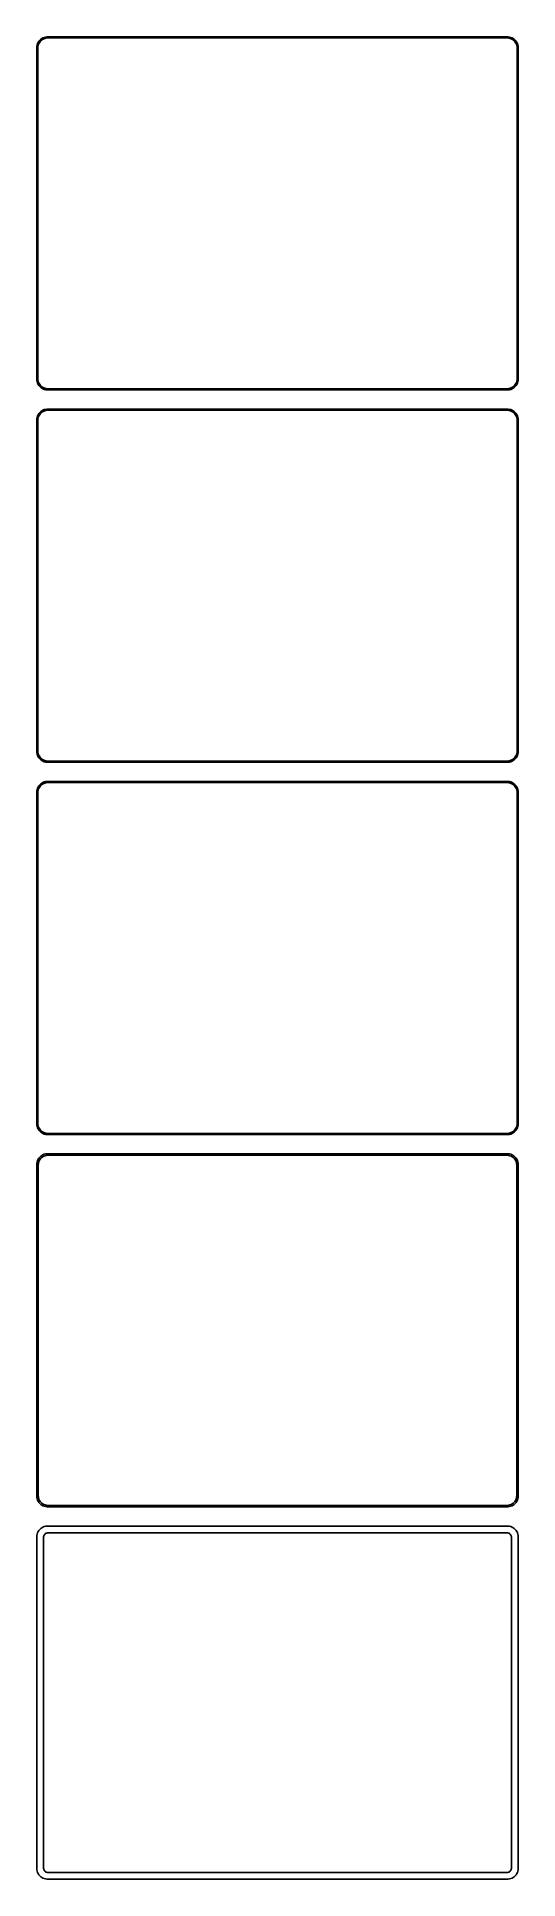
# Model space of a CAD drawing. Header units: metres. Extents: x -112 to 112, y 788 to 1648.
import ezdxf

# ---------------------------------------------------------------- set-up
doc = ezdxf.new("R2010")
doc.units = ezdxf.units.M

msp = doc.modelspace()

# ---------------------------------------------------------------- linework, layer by layer
for p, q in [((-112.343, 1644.74), (-112.461, 1644.13)), ((-112.149, 1645.34), (-112.343, 1644.74)), ((-111.882, 1645.91), (-112.149, 1645.34)), ((-111.545, 1646.44), (-111.882, 1645.91)), ((-111.851, 1644.43), (-111.666, 1645)), ((-111.666, 1645), (-111.412, 1645.54)), ((-111.145, 1646.92), (-111.545, 1646.44)), ((-111.412, 1645.54), (-111.093, 1646.04)), ((-110.687, 1647.35), (-111.145, 1646.92)), ((-111.093, 1646.04), (-110.713, 1646.5)), ((-110.713, 1646.5), (-110.278, 1646.91)), ((-110.179, 1647.72), (-110.687, 1647.35)), ((-110.278, 1646.91), (-109.795, 1647.26)), ((-109.629, 1648.02), (-110.179, 1647.72)), ((-109.795, 1647.26), (-109.272, 1647.55)), ((-109.045, 1648.26), (-109.629, 1648.02)), ((-109.272, 1647.55), (-108.718, 1647.77)), ((-108.437, 1648.41), (-109.045, 1648.26)), ((-108.718, 1647.77), (-108.14, 1647.92)), ((-107.814, 1648.49), (-108.437, 1648.41)), ((-108.14, 1647.92), (-107.548, 1647.99)), ((107.814, 1648.49), (-107.814, 1648.49)), ((-107.548, 1647.99), (107.548, 1647.99)), ((107.548, 1647.99), (108.14, 1647.92)), ((108.437, 1648.41), (107.814, 1648.49)), ((108.14, 1647.92), (108.718, 1647.77)), ((109.045, 1648.26), (108.437, 1648.41)), ((108.718, 1647.77), (109.272, 1647.55)), ((109.629, 1648.02), (109.045, 1648.26)), ((109.272, 1647.55), (109.795, 1647.26)), ((110.179, 1647.72), (109.629, 1648.02)), ((109.795, 1647.26), (110.278, 1646.91)), ((110.687, 1647.35), (110.179, 1647.72)), ((110.278, 1646.91), (110.713, 1646.5)), ((111.145, 1646.92), (110.687, 1647.35)), ((110.713, 1646.5), (111.093, 1646.04)), ((111.093, 1646.04), (111.412, 1645.54)), ((111.545, 1646.44), (111.145, 1646.92)), ((111.412, 1645.54), (111.666, 1645)), ((111.882, 1645.91), (111.545, 1646.44)), ((111.666, 1645), (111.851, 1644.43)), ((112.149, 1645.34), (111.882, 1645.91)), ((112.343, 1644.74), (112.149, 1645.34)), ((112.461, 1644.13), (112.343, 1644.74)), ((-112.461, 1644.13), (-112.5, 1643.5)), ((-112.5, 1643.5), (-112.5, 1488.5)), ((-112, 1643.25), (-111.963, 1643.85)), ((-112, 1488.75), (-112, 1643.25)), ((-111.963, 1643.85), (-111.851, 1644.43)), ((111.851, 1644.43), (111.963, 1643.85)), ((111.963, 1643.85), (112, 1643.25)), ((112, 1643.25), (112, 1488.75)), ((112.5, 1643.5), (112.461, 1644.13)), ((112.5, 1488.5), (112.5, 1643.5)), ((-112.5, 1488.5), (-112.461, 1487.87)), ((-112.461, 1487.87), (-112.343, 1487.26)), ((-112.343, 1487.26), (-112.149, 1486.66)), ((-112.149, 1486.66), (-111.882, 1486.09)), ((-111.963, 1488.15), (-112, 1488.75)), ((-111.851, 1487.57), (-111.963, 1488.15)), ((-111.882, 1486.09), (-111.545, 1485.56)), ((-111.666, 1487), (-111.851, 1487.57)), ((-111.412, 1486.46), (-111.666, 1487)), ((-111.545, 1485.56), (-111.145, 1485.08)), ((-111.093, 1485.96), (-111.412, 1486.46)), ((-111.145, 1485.08), (-110.687, 1484.65)), ((-110.713, 1485.5), (-111.093, 1485.96)), ((-110.278, 1485.09), (-110.713, 1485.5)), ((-110.687, 1484.65), (-110.179, 1484.28)), ((-109.795, 1484.74), (-110.278, 1485.09)), ((-110.179, 1484.28), (-109.629, 1483.98)), ((-109.272, 1484.45), (-109.795, 1484.74)), ((-109.629, 1483.98), (-109.045, 1483.74)), ((-108.718, 1484.23), (-109.272, 1484.45)), ((-109.045, 1483.74), (-108.437, 1483.59)), ((-108.14, 1484.08), (-108.718, 1484.23)), ((-108.437, 1483.59), (-107.814, 1483.51)), ((-107.548, 1484.01), (-108.14, 1484.08)), ((-107.814, 1483.51), (107.814, 1483.51)), ((107.548, 1484.01), (-107.548, 1484.01)), ((108.14, 1484.08), (107.548, 1484.01)), ((107.814, 1483.51), (108.437, 1483.59)), ((108.718, 1484.23), (108.14, 1484.08)), ((108.437, 1483.59), (109.045, 1483.74)), ((109.272, 1484.45), (108.718, 1484.23)), ((109.045, 1483.74), (109.629, 1483.98)), ((109.795, 1484.74), (109.272, 1484.45)), ((109.629, 1483.98), (110.179, 1484.28)), ((110.278, 1485.09), (109.795, 1484.74)), ((110.179, 1484.28), (110.687, 1484.65)), ((110.713, 1485.5), (110.278, 1485.09)), ((110.687, 1484.65), (111.145, 1485.08)), ((111.093, 1485.96), (110.713, 1485.5)), ((111.412, 1486.46), (111.093, 1485.96)), ((111.145, 1485.08), (111.545, 1485.56)), ((111.666, 1487), (111.412, 1486.46)), ((111.545, 1485.56), (111.882, 1486.09)), ((111.851, 1487.57), (111.666, 1487)), ((111.963, 1488.15), (111.851, 1487.57)), ((111.882, 1486.09), (112.149, 1486.66)), ((112, 1488.75), (111.963, 1488.15)), ((112.149, 1486.66), (112.343, 1487.26)), ((112.343, 1487.26), (112.461, 1487.87)), ((112.461, 1487.87), (112.5, 1488.5)), ((-111.545, 1472.44), (-111.882, 1471.91)), ((-111.145, 1472.92), (-111.545, 1472.44)), ((-110.687, 1473.35), (-111.145, 1472.92)), ((-111.093, 1472.04), (-110.713, 1472.5)), ((-110.713, 1472.5), (-110.278, 1472.91)), ((-110.179, 1473.72), (-110.687, 1473.35)), ((-110.278, 1472.91), (-109.795, 1473.26)), ((-109.629, 1474.02), (-110.179, 1473.72)), ((-109.795, 1473.26), (-109.272, 1473.55)), ((-109.045, 1474.26), (-109.629, 1474.02)), ((-109.272, 1473.55), (-108.718, 1473.77)), ((-108.437, 1474.41), (-109.045, 1474.26)), ((-108.718, 1473.77), (-108.14, 1473.92)), ((-107.814, 1474.49), (-108.437, 1474.41)), ((-108.14, 1473.92), (-107.548, 1473.99)), ((107.814, 1474.49), (-107.814, 1474.49)), ((-107.548, 1473.99), (107.548, 1473.99)), ((107.548, 1473.99), (108.14, 1473.92)), ((108.437, 1474.41), (107.814, 1474.49)), ((108.14, 1473.92), (108.718, 1473.77)), ((109.045, 1474.26), (108.437, 1474.41)), ((108.718, 1473.77), (109.272, 1473.55)), ((109.629, 1474.02), (109.045, 1474.26)), ((109.272, 1473.55), (109.795, 1473.26)), ((110.179, 1473.72), (109.629, 1474.02)), ((109.795, 1473.26), (110.278, 1472.91)), ((110.687, 1473.35), (110.179, 1473.72)), ((110.278, 1472.91), (110.713, 1472.5)), ((111.145, 1472.92), (110.687, 1473.35)), ((110.713, 1472.5), (111.093, 1472.04)), ((111.545, 1472.44), (111.145, 1472.92)), ((111.882, 1471.91), (111.545, 1472.44)), ((-112.461, 1470.13), (-112.5, 1469.5)), ((-112.5, 1469.5), (-112.5, 1314.5)), ((-112.343, 1470.74), (-112.461, 1470.13)), ((-112.149, 1471.34), (-112.343, 1470.74)), ((-111.882, 1471.91), (-112.149, 1471.34)), ((-112, 1469.25), (-111.963, 1469.85)), ((-112, 1314.75), (-112, 1469.25)), ((-111.963, 1469.85), (-111.851, 1470.43)), ((-111.851, 1470.43), (-111.666, 1471)), ((-111.666, 1471), (-111.412, 1471.54)), ((-111.412, 1471.54), (-111.093, 1472.04)), ((111.093, 1472.04), (111.412, 1471.54)), ((111.412, 1471.54), (111.666, 1471)), ((111.666, 1471), (111.851, 1470.43)), ((111.851, 1470.43), (111.963, 1469.85)), ((112.149, 1471.34), (111.882, 1471.91)), ((111.963, 1469.85), (112, 1469.25)), ((112, 1469.25), (112, 1314.75)), ((112.343, 1470.74), (112.149, 1471.34)), ((112.461, 1470.13), (112.343, 1470.74)), ((112.5, 1469.5), (112.461, 1470.13)), ((112.5, 1314.5), (112.5, 1469.5)), ((-112.5, 1314.5), (-112.461, 1313.87)), ((-112.461, 1313.87), (-112.343, 1313.26)), ((-112.343, 1313.26), (-112.149, 1312.66)), ((-112.149, 1312.66), (-111.882, 1312.09)), ((-111.963, 1314.15), (-112, 1314.75)), ((-111.851, 1313.57), (-111.963, 1314.15)), ((-111.882, 1312.09), (-111.545, 1311.56)), ((-111.666, 1313), (-111.851, 1313.57)), ((-111.412, 1312.46), (-111.666, 1313)), ((-111.545, 1311.56), (-111.145, 1311.08)), ((-111.093, 1311.96), (-111.412, 1312.46)), ((-111.145, 1311.08), (-110.687, 1310.65)), ((-110.713, 1311.5), (-111.093, 1311.96)), ((-110.278, 1311.09), (-110.713, 1311.5)), ((-110.687, 1310.65), (-110.179, 1310.28)), ((-109.795, 1310.74), (-110.278, 1311.09)), ((-110.179, 1310.28), (-109.629, 1309.98)), ((-109.272, 1310.45), (-109.795, 1310.74)), ((-109.629, 1309.98), (-109.045, 1309.74)), ((-108.718, 1310.23), (-109.272, 1310.45)), ((-109.045, 1309.74), (-108.437, 1309.59)), ((-108.14, 1310.08), (-108.718, 1310.23)), ((-108.437, 1309.59), (-107.814, 1309.51)), ((-107.548, 1310.01), (-108.14, 1310.08)), ((-107.814, 1309.51), (107.814, 1309.51)), ((107.548, 1310.01), (-107.548, 1310.01)), ((108.14, 1310.08), (107.548, 1310.01)), ((107.814, 1309.51), (108.437, 1309.59)), ((108.718, 1310.23), (108.14, 1310.08)), ((108.437, 1309.59), (109.045, 1309.74)), ((109.272, 1310.45), (108.718, 1310.23)), ((109.045, 1309.74), (109.629, 1309.98)), ((109.795, 1310.74), (109.272, 1310.45)), ((109.629, 1309.98), (110.179, 1310.28)), ((110.278, 1311.09), (109.795, 1310.74)), ((110.179, 1310.28), (110.687, 1310.65)), ((110.713, 1311.5), (110.278, 1311.09)), ((110.687, 1310.65), (111.145, 1311.08)), ((111.093, 1311.96), (110.713, 1311.5)), ((111.412, 1312.46), (111.093, 1311.96)), ((111.145, 1311.08), (111.545, 1311.56)), ((111.666, 1313), (111.412, 1312.46)), ((111.545, 1311.56), (111.882, 1312.09)), ((111.851, 1313.57), (111.666, 1313)), ((111.963, 1314.15), (111.851, 1313.57)), ((111.882, 1312.09), (112.149, 1312.66)), ((112, 1314.75), (111.963, 1314.15)), ((112.149, 1312.66), (112.343, 1313.26)), ((112.343, 1313.26), (112.461, 1313.87)), ((112.461, 1313.87), (112.5, 1314.5)), ((-109.045, 1300.26), (-109.629, 1300.02)), ((-108.437, 1300.41), (-109.045, 1300.26)), ((-107.814, 1300.49), (-108.437, 1300.41)), ((107.814, 1300.49), (-107.814, 1300.49)), ((108.437, 1300.41), (107.814, 1300.49)), ((109.045, 1300.26), (108.437, 1300.41)), ((109.629, 1300.02), (109.045, 1300.26)), ((-112.461, 1296.13), (-112.5, 1295.5)), ((-112.5, 1295.5), (-112.5, 1140.5)), ((-112.343, 1296.74), (-112.461, 1296.13)), ((-112.149, 1297.34), (-112.343, 1296.74)), ((-111.882, 1297.91), (-112.149, 1297.34)), ((-112, 1295.25), (-111.963, 1295.85)), ((-112, 1140.75), (-112, 1295.25)), ((-111.963, 1295.85), (-111.851, 1296.43)), ((-111.545, 1298.44), (-111.882, 1297.91)), ((-111.851, 1296.43), (-111.666, 1297)), ((-111.666, 1297), (-111.412, 1297.54)), ((-111.145, 1298.92), (-111.545, 1298.44)), ((-111.412, 1297.54), (-111.093, 1298.04)), ((-110.687, 1299.35), (-111.145, 1298.92)), ((-111.093, 1298.04), (-110.713, 1298.5)), ((-110.713, 1298.5), (-110.278, 1298.91)), ((-110.179, 1299.72), (-110.687, 1299.35)), ((-110.278, 1298.91), (-109.795, 1299.26)), ((-109.629, 1300.02), (-110.179, 1299.72)), ((-109.795, 1299.26), (-109.272, 1299.55)), ((-109.272, 1299.55), (-108.718, 1299.77)), ((-108.718, 1299.77), (-108.14, 1299.92)), ((-108.14, 1299.92), (-107.548, 1299.99)), ((-107.548, 1299.99), (107.548, 1299.99)), ((107.548, 1299.99), (108.14, 1299.92)), ((108.14, 1299.92), (108.718, 1299.77)), ((108.718, 1299.77), (109.272, 1299.55)), ((109.272, 1299.55), (109.795, 1299.26)), ((110.179, 1299.72), (109.629, 1300.02)), ((109.795, 1299.26), (110.278, 1298.91)), ((110.687, 1299.35), (110.179, 1299.72)), ((110.278, 1298.91), (110.713, 1298.5)), ((111.145, 1298.92), (110.687, 1299.35)), ((110.713, 1298.5), (111.093, 1298.04)), ((111.093, 1298.04), (111.412, 1297.54)), ((111.545, 1298.44), (111.145, 1298.92)), ((111.412, 1297.54), (111.666, 1297)), ((111.882, 1297.91), (111.545, 1298.44)), ((111.666, 1297), (111.851, 1296.43)), ((111.851, 1296.43), (111.963, 1295.85)), ((112.149, 1297.34), (111.882, 1297.91)), ((111.963, 1295.85), (112, 1295.25)), ((112, 1295.25), (112, 1140.75)), ((112.343, 1296.74), (112.149, 1297.34)), ((112.461, 1296.13), (112.343, 1296.74)), ((112.5, 1295.5), (112.461, 1296.13)), ((112.5, 1140.5), (112.5, 1295.5)), ((-112.5, 1140.5), (-112.461, 1139.87)), ((-112.461, 1139.87), (-112.343, 1139.26)), ((-112.343, 1139.26), (-112.149, 1138.66)), ((-112.149, 1138.66), (-111.882, 1138.09)), ((-111.963, 1140.15), (-112, 1140.75)), ((-111.851, 1139.57), (-111.963, 1140.15)), ((-111.882, 1138.09), (-111.545, 1137.56)), ((-111.666, 1139), (-111.851, 1139.57)), ((-111.412, 1138.46), (-111.666, 1139)), ((-111.545, 1137.56), (-111.145, 1137.08)), ((-111.093, 1137.96), (-111.412, 1138.46)), ((-111.145, 1137.08), (-110.687, 1136.65)), ((-110.713, 1137.5), (-111.093, 1137.96)), ((-110.278, 1137.09), (-110.713, 1137.5)), ((-110.687, 1136.65), (-110.179, 1136.28)), ((-109.795, 1136.74), (-110.278, 1137.09)), ((-109.272, 1136.45), (-109.795, 1136.74)), ((109.795, 1136.74), (109.272, 1136.45)), ((110.278, 1137.09), (109.795, 1136.74)), ((110.179, 1136.28), (110.687, 1136.65)), ((110.713, 1137.5), (110.278, 1137.09)), ((110.687, 1136.65), (111.145, 1137.08)), ((111.093, 1137.96), (110.713, 1137.5)), ((111.412, 1138.46), (111.093, 1137.96)), ((111.145, 1137.08), (111.545, 1137.56)), ((111.666, 1139), (111.412, 1138.46)), ((111.545, 1137.56), (111.882, 1138.09)), ((111.851, 1139.57), (111.666, 1139)), ((111.963, 1140.15), (111.851, 1139.57)), ((111.882, 1138.09), (112.149, 1138.66)), ((112, 1140.75), (111.963, 1140.15)), ((112.149, 1138.66), (112.343, 1139.26)), ((112.343, 1139.26), (112.461, 1139.87)), ((112.461, 1139.87), (112.5, 1140.5)), ((-110.179, 1136.28), (-109.629, 1135.98)), ((-109.629, 1135.98), (-109.045, 1135.74)), ((-108.718, 1136.23), (-109.272, 1136.45)), ((-109.045, 1135.74), (-108.437, 1135.59)), ((-108.14, 1136.08), (-108.718, 1136.23)), ((-108.437, 1135.59), (-107.814, 1135.51)), ((-107.548, 1136.01), (-108.14, 1136.08)), ((-107.814, 1135.51), (107.814, 1135.51)), ((107.548, 1136.01), (-107.548, 1136.01)), ((108.14, 1136.08), (107.548, 1136.01)), ((107.814, 1135.51), (108.437, 1135.59)), ((108.718, 1136.23), (108.14, 1136.08)), ((108.437, 1135.59), (109.045, 1135.74)), ((109.272, 1136.45), (108.718, 1136.23)), ((109.045, 1135.74), (109.629, 1135.98)), ((109.629, 1135.98), (110.179, 1136.28)), ((-112.461, 1122.13), (-112.5, 1121.5)), ((-112.5, 1121.5), (-112.5, 966.5)), ((-112.343, 1122.74), (-112.461, 1122.13)), ((-112.149, 1123.34), (-112.343, 1122.74)), ((-111.882, 1123.91), (-112.149, 1123.34)), ((-111.545, 1124.44), (-111.882, 1123.91)), ((-111.828, 1121.25), (-111.792, 1121.82)), ((-111.828, 966.75), (-111.828, 1121.25)), ((-111.792, 1121.82), (-111.685, 1122.39)), ((-111.685, 1122.39), (-111.507, 1122.94)), ((-111.145, 1124.92), (-111.545, 1124.44)), ((-111.507, 1122.94), (-111.262, 1123.46)), ((-111.262, 1123.46), (-110.954, 1123.94)), ((-110.687, 1125.35), (-111.145, 1124.92)), ((-110.954, 1123.94), (-110.588, 1124.38)), ((-110.179, 1125.72), (-110.687, 1125.35)), ((-110.588, 1124.38), (-110.168, 1124.78)), ((-109.629, 1126.02), (-110.179, 1125.72)), ((-110.168, 1124.78), (-109.703, 1125.12)), ((-109.703, 1125.12), (-109.199, 1125.39)), ((-109.045, 1126.26), (-109.629, 1126.02)), ((-109.199, 1125.39), (-108.665, 1125.6)), ((-108.437, 1126.41), (-109.045, 1126.26)), ((-108.665, 1125.6), (-108.108, 1125.75)), ((-107.814, 1126.49), (-108.437, 1126.41)), ((-108.108, 1125.75), (-107.537, 1125.82)), ((107.814, 1126.49), (-107.814, 1126.49)), ((-107.537, 1125.82), (107.537, 1125.82)), ((107.537, 1125.82), (108.108, 1125.75)), ((108.437, 1126.41), (107.814, 1126.49)), ((108.108, 1125.75), (108.665, 1125.6)), ((109.045, 1126.26), (108.437, 1126.41)), ((108.665, 1125.6), (109.199, 1125.39)), ((109.629, 1126.02), (109.045, 1126.26)), ((109.199, 1125.39), (109.703, 1125.12)), ((110.179, 1125.72), (109.629, 1126.02)), ((109.703, 1125.12), (110.168, 1124.78)), ((110.168, 1124.78), (110.588, 1124.38)), ((110.687, 1125.35), (110.179, 1125.72)), ((110.588, 1124.38), (110.954, 1123.94)), ((111.145, 1124.92), (110.687, 1125.35)), ((110.954, 1123.94), (111.262, 1123.46)), ((111.545, 1124.44), (111.145, 1124.92)), ((111.262, 1123.46), (111.507, 1122.94)), ((111.507, 1122.94), (111.685, 1122.39)), ((111.882, 1123.91), (111.545, 1124.44)), ((111.685, 1122.39), (111.792, 1121.82)), ((111.792, 1121.82), (111.828, 1121.25)), ((111.828, 1121.25), (111.828, 966.75)), ((112.149, 1123.34), (111.882, 1123.91)), ((112.343, 1122.74), (112.149, 1123.34)), ((112.461, 1122.13), (112.343, 1122.74)), ((112.5, 1121.5), (112.461, 1122.13)), ((112.5, 966.5), (112.5, 1121.5)), ((-112.5, 966.5), (-112.461, 965.873)), ((-112.461, 965.873), (-112.343, 965.257)), ((-112.343, 965.257), (-112.149, 964.659)), ((-112.149, 964.659), (-111.882, 964.091)), ((-111.792, 966.176), (-111.828, 966.75)), ((-111.685, 965.611), (-111.792, 966.176)), ((-111.507, 965.065), (-111.685, 965.611)), ((-111.262, 964.544), (-111.507, 965.065)), ((-110.954, 964.059), (-111.262, 964.544)), ((111.262, 964.544), (110.954, 964.059)), ((111.507, 965.065), (111.262, 964.544)), ((111.685, 965.611), (111.507, 965.065)), ((111.792, 966.176), (111.685, 965.611)), ((111.828, 966.75), (111.792, 966.176)), ((111.882, 964.091), (112.149, 964.659)), ((112.149, 964.659), (112.343, 965.257)), ((112.343, 965.257), (112.461, 965.873)), ((112.461, 965.873), (112.5, 966.5)), ((-111.882, 964.091), (-111.545, 963.561)), ((-111.545, 963.561), (-111.145, 963.077)), ((-111.145, 963.077), (-110.687, 962.647)), ((-110.588, 963.616), (-110.954, 964.059)), ((-110.687, 962.647), (-110.179, 962.278)), ((-110.168, 963.222), (-110.588, 963.616)), ((-110.179, 962.278), (-109.629, 961.976)), ((-109.703, 962.884), (-110.168, 963.222)), ((-109.199, 962.607), (-109.703, 962.884)), ((-109.629, 961.976), (-109.045, 961.745)), ((-108.665, 962.396), (-109.199, 962.607)), ((-109.045, 961.745), (-108.437, 961.589)), ((-108.108, 962.253), (-108.665, 962.396)), ((-108.437, 961.589), (-107.814, 961.51)), ((-107.537, 962.181), (-108.108, 962.253)), ((-107.814, 961.51), (107.814, 961.51)), ((107.537, 962.181), (-107.537, 962.181)), ((108.108, 962.253), (107.537, 962.181)), ((107.814, 961.51), (108.437, 961.589)), ((108.665, 962.396), (108.108, 962.253)), ((108.437, 961.589), (109.045, 961.745)), ((109.199, 962.607), (108.665, 962.396)), ((109.045, 961.745), (109.629, 961.976)), ((109.703, 962.884), (109.199, 962.607)), ((109.629, 961.976), (110.179, 962.278)), ((110.168, 963.222), (109.703, 962.884)), ((110.588, 963.616), (110.168, 963.222)), ((110.179, 962.278), (110.687, 962.647)), ((110.954, 964.059), (110.588, 963.616)), ((110.687, 962.647), (111.145, 963.077)), ((111.145, 963.077), (111.545, 963.561)), ((111.545, 963.561), (111.882, 964.091)), ((-112.461, 948.127), (-112.5, 947.5)), ((-112.5, 947.5), (-112.5, 792.5)), ((-112.343, 948.743), (-112.461, 948.127)), ((-112.149, 949.341), (-112.343, 948.743)), ((-111.882, 949.909), (-112.149, 949.341)), ((-111.545, 950.439), (-111.882, 949.909)), ((-111.145, 950.923), (-111.545, 950.439)), ((-110.687, 951.353), (-111.145, 950.923)), ((-110.179, 951.722), (-110.687, 951.353)), ((-109.629, 952.024), (-110.179, 951.722)), ((-109.045, 952.255), (-109.629, 952.024)), ((-109.36, 947.25), (-109.343, 947.514)), ((-109.36, 792.75), (-109.36, 947.25)), ((-109.343, 947.514), (-109.293, 947.775)), ((-109.293, 947.775), (-109.211, 948.027)), ((-109.211, 948.027), (-109.099, 948.266)), ((-109.099, 948.266), (-108.957, 948.49)), ((-108.437, 952.411), (-109.045, 952.255)), ((-108.957, 948.49), (-108.788, 948.694)), ((-108.788, 948.694), (-108.595, 948.876)), ((-108.595, 948.876), (-108.38, 949.031)), ((-107.814, 952.49), (-108.437, 952.411)), ((-108.38, 949.031), (-108.148, 949.159)), ((-108.148, 949.159), (-107.902, 949.256)), ((-107.902, 949.256), (-107.645, 949.322)), ((107.814, 952.49), (-107.814, 952.49)), ((-107.645, 949.322), (-107.382, 949.355)), ((-107.382, 949.355), (107.382, 949.355)), ((107.382, 949.355), (107.645, 949.322)), ((107.645, 949.322), (107.902, 949.256)), ((108.437, 952.411), (107.814, 952.49)), ((107.902, 949.256), (108.148, 949.159)), ((108.148, 949.159), (108.38, 949.031)), ((108.38, 949.031), (108.595, 948.876)), ((109.045, 952.255), (108.437, 952.411)), ((108.595, 948.876), (108.788, 948.694)), ((108.788, 948.694), (108.957, 948.49)), ((108.957, 948.49), (109.099, 948.266)), ((109.629, 952.024), (109.045, 952.255)), ((109.099, 948.266), (109.211, 948.027)), ((109.211, 948.027), (109.293, 947.775)), ((109.293, 947.775), (109.343, 947.514)), ((109.343, 947.514), (109.36, 947.25)), ((109.36, 947.25), (109.36, 792.75)), ((110.179, 951.722), (109.629, 952.024)), ((110.687, 951.353), (110.179, 951.722)), ((111.145, 950.923), (110.687, 951.353)), ((111.545, 950.439), (111.145, 950.923)), ((111.882, 949.909), (111.545, 950.439)), ((112.149, 949.341), (111.882, 949.909)), ((112.343, 948.743), (112.149, 949.341)), ((112.461, 948.127), (112.343, 948.743)), ((112.5, 947.5), (112.461, 948.127)), ((112.5, 792.5), (112.5, 947.5)), ((-112.5, 792.5), (-112.461, 791.873)), ((-109.343, 792.486), (-109.36, 792.75)), ((-109.293, 792.225), (-109.343, 792.486)), ((-109.211, 791.973), (-109.293, 792.225)), ((109.293, 792.225), (109.211, 791.973)), ((109.343, 792.486), (109.293, 792.225)), ((109.36, 792.75), (109.343, 792.486)), ((112.461, 791.873), (112.5, 792.5)), ((-112.461, 791.873), (-112.343, 791.257)), ((-112.343, 791.257), (-112.149, 790.659)), ((-112.149, 790.659), (-111.882, 790.091)), ((-111.882, 790.091), (-111.545, 789.561)), ((-111.545, 789.561), (-111.145, 789.077)), ((-111.145, 789.077), (-110.687, 788.647)), ((-110.687, 788.647), (-110.179, 788.278)), ((-110.179, 788.278), (-109.629, 787.976)), ((-109.629, 787.976), (-109.045, 787.745)), ((-109.099, 791.734), (-109.211, 791.973)), ((-108.957, 791.51), (-109.099, 791.734)), ((-109.045, 787.745), (-108.437, 787.589)), ((-108.788, 791.306), (-108.957, 791.51)), ((-108.595, 791.124), (-108.788, 791.306)), ((-108.38, 790.969), (-108.595, 791.124)), ((-108.437, 787.589), (-107.814, 787.51)), ((-108.148, 790.841), (-108.38, 790.969)), ((-107.902, 790.744), (-108.148, 790.841)), ((-107.645, 790.678), (-107.902, 790.744)), ((-107.814, 787.51), (107.814, 787.51)), ((-107.382, 790.645), (-107.645, 790.678)), ((107.382, 790.645), (-107.382, 790.645)), ((107.645, 790.678), (107.382, 790.645)), ((107.902, 790.744), (107.645, 790.678)), ((107.814, 787.51), (108.437, 787.589)), ((108.148, 790.841), (107.902, 790.744)), ((108.38, 790.969), (108.148, 790.841)), ((108.595, 791.124), (108.38, 790.969)), ((108.437, 787.589), (109.045, 787.745)), ((108.788, 791.306), (108.595, 791.124)), ((108.957, 791.51), (108.788, 791.306)), ((109.099, 791.734), (108.957, 791.51)), ((109.045, 787.745), (109.629, 787.976)), ((109.211, 791.973), (109.099, 791.734)), ((109.629, 787.976), (110.179, 788.278)), ((110.179, 788.278), (110.687, 788.647)), ((110.687, 788.647), (111.145, 789.077)), ((111.145, 789.077), (111.545, 789.561)), ((111.545, 789.561), (111.882, 790.091)), ((111.882, 790.091), (112.149, 790.659)), ((112.149, 790.659), (112.343, 791.257)), ((112.343, 791.257), (112.461, 791.873))]:
    msp.add_line(p, q)

doc.saveas('drawing.dxf')
